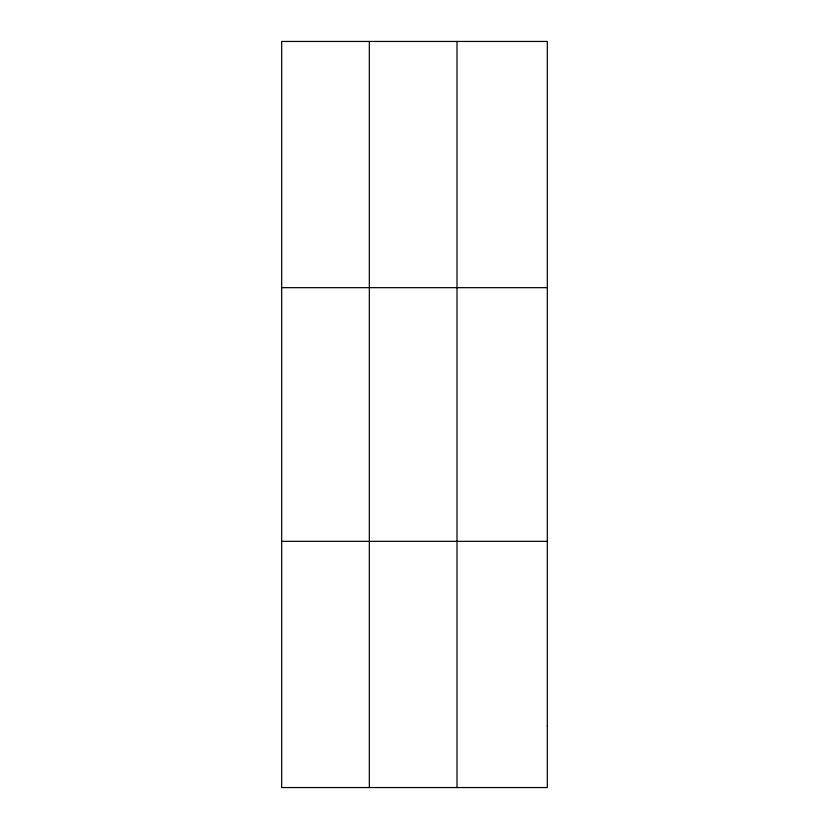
<?xml version="1.0" encoding="UTF-8"?>
<svg xmlns="http://www.w3.org/2000/svg" width="829" height="829" viewBox="0 0 829 829"><rect width="100%" height="100%" fill="white"/><g stroke="black" fill="none" stroke-linecap="round" stroke-linejoin="round"><path stroke-width="1.24" d="M369.34 787.55L369.34 41.45M456.997 787.55L456.997 41.45M281.684 287.663L547.316 287.663M281.684 541.337L547.316 541.337M547.316 725.997L547.316 787.55L281.684 787.55L281.684 41.45L547.316 41.45L547.316 725.997"/></g></svg>
